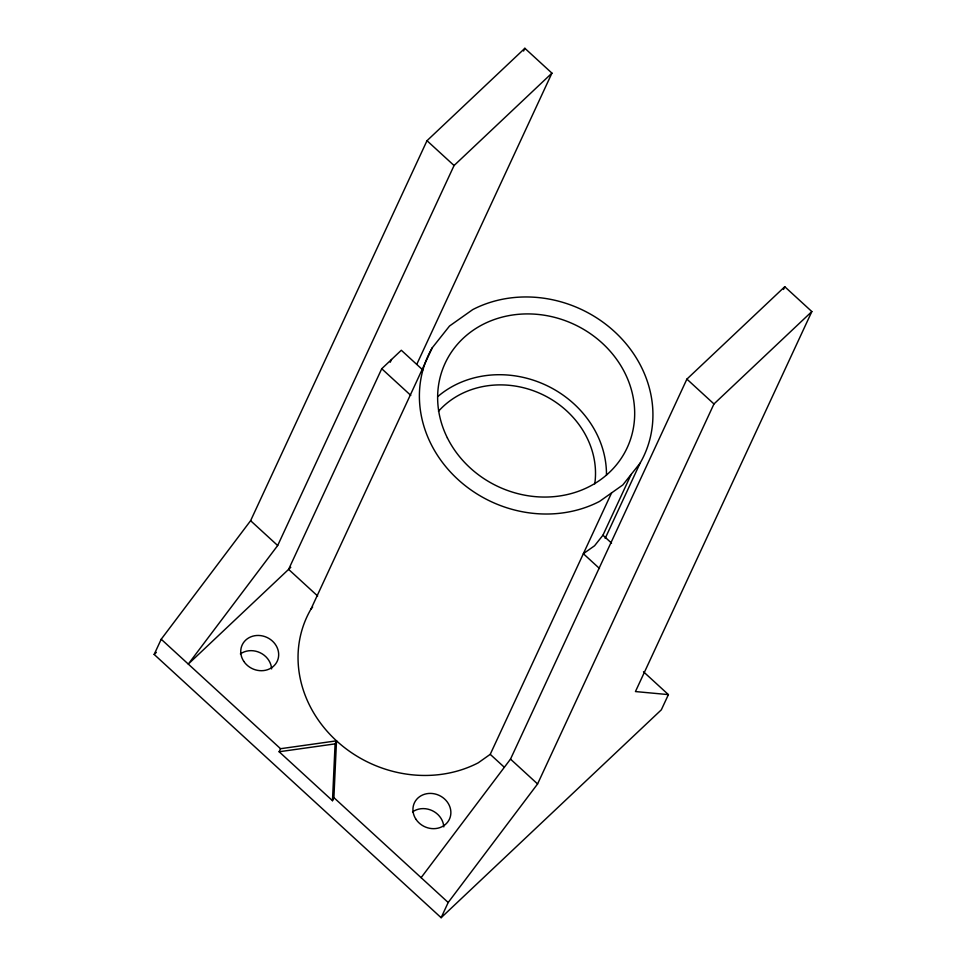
<?xml version="1.0" encoding="UTF-8"?>
<svg xmlns="http://www.w3.org/2000/svg" width="966" height="966" viewBox="0 0 966 966"><rect width="100%" height="100%" fill="white"/><g stroke="black" fill="none" stroke-linecap="round" stroke-linejoin="round"><path stroke-width="1.45" d="M611.587 492.889L490.233 754.337L478.218 762.826A118.939 106.163 24.9 0 1 336.506 740.837L280.551 748.71L279.138 751.753L332.485 800.693L335.093 743.88L336.506 740.837A118.939 106.163 24.9 0 1 310.859 609.292L432.213 347.845L449.528 326.013L472.748 309.591A118.939 106.163 24.9 0 1 614.461 331.58A118.939 106.163 24.9 0 1 640.108 463.125L605.163 538.412M332.485 800.693L333.898 797.65L336.506 740.837M643.489 671.768L668.4 694.614L661.336 709.817L441.136 917.7L154.162 654.441L161.213 639.238L250.605 520.698L426.996 140.698L524.864 48.3L551.936 73.138L416.793 364.291M290.778 567.32L188.285 664.077L277.677 545.524L454.068 165.524L551.936 73.138M523.596 51.029L524.864 48.3M422.83 370.002L401.313 350.26L381.739 368.734L288.605 569.372L317.657 596.022M390.252 362.226L391.52 359.497M599.5 568.503L583.355 553.699L594.573 545.766L602.941 535.212L631.16 474.415M421.116 877.659L510.507 759.119L686.898 379.119L784.766 286.721L811.838 311.559L635.447 691.559L668.4 694.614M441.136 917.7L448.188 902.498L537.579 783.957L713.971 403.957L811.838 311.559M783.498 289.462L784.766 286.721M310.859 609.292L312.646 607.034M640.108 463.125L622.792 484.968L599.584 501.39A118.939 106.163 24.9 0 1 457.872 479.402A118.939 106.163 24.9 0 1 432.213 347.845M154.162 654.441L156.347 652.376M279.138 751.753L335.093 743.88M426.996 140.698L454.068 165.524M686.898 379.119L713.971 403.957M602.941 535.212L611.538 543.109M381.739 368.734L410.791 395.384M250.605 520.698L277.677 545.524M510.507 759.119L537.579 783.957M490.233 754.337L504.216 767.173M161.213 639.238L280.551 748.71M333.898 797.65L448.188 902.498M240.365 653.91A19.332 17.255 24.9 0 1 260.18 652.762A19.332 17.255 24.9 0 1 271.615 668.931M412.542 811.875A19.332 17.255 24.9 0 1 432.37 810.716A19.332 17.255 24.9 0 1 443.792 826.884M437.815 396.555A100.355 89.572 24.9 0 1 545.802 385.108A100.355 89.572 24.9 0 1 606.467 475.127M438.455 411.323A89.198 79.623 24.9 0 1 541.455 394.068A89.198 79.623 24.9 0 1 594.766 483.869M243.782 661.348A19.332 17.255 24.9 0 0 276.602 662.447A19.332 17.255 24.9 0 0 258.755 635.459A19.332 17.255 24.9 0 0 243.782 661.348M415.972 819.301A19.332 17.255 24.9 0 0 448.792 820.412A19.332 17.255 24.9 0 0 430.945 793.412A19.332 17.255 24.9 0 0 415.972 819.301M447.379 437.9A100.355 89.572 24.9 0 0 617.552 463.451A100.355 89.572 24.9 0 0 543.556 315.109A100.355 89.572 24.9 0 0 447.379 437.9"/></g></svg>
